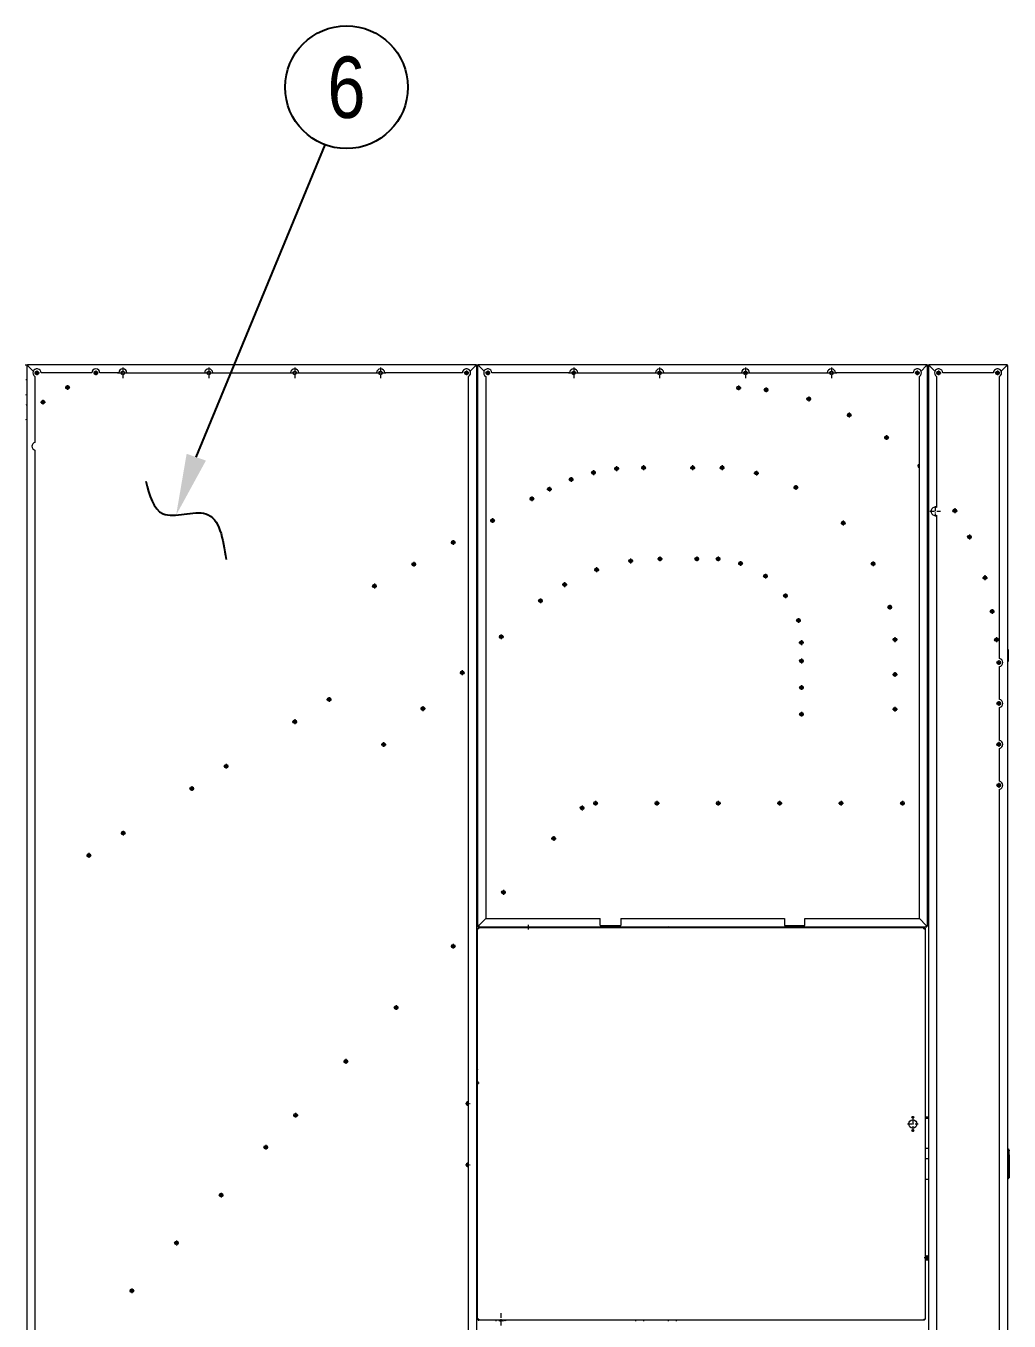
# Model space of a CAD drawing. Header units: millimetres. Extents: x -17070 to 45188, y -291348 to 34911.
# Drawn here: x 28873 to 31277, y 22561 to 25727 of the extents above; entities that cross this region are included whole.
import ezdxf
from ezdxf.enums import TextEntityAlignment as Align

# ---------------------------------------------------------------- set-up
doc = ezdxf.new("R2010")
doc.units = ezdxf.units.MM
doc.linetypes.add('DASHDOT', pattern=[18.5, 12, -3, 0.5, -3])
doc.layers.add('냉각탑_dim', color=1, linetype='Continuous')
doc.layers.add('냉각탑_text', color=3, linetype='Continuous')
doc.styles.get("Standard").update_dxf_attribs({"font": 'arial.ttf'})

# ---------------------------------------------------------------- blocks, each defined once
blk = doc.blocks.new('1')
at = {"color": 7, "lineweight": 20, "ltscale": 0.132499}
blk.add_line((28871.7, 24898.8), (28877, 24898.8), dxfattribs=at)
at = {"color": 7, "lineweight": 20, "ltscale": 0.0375}
for p, q in [((28875.4, 24897.2), (28875.4, 24895.7)), ((28878.5, 24898.8), (28877, 24898.8)), ((28877, 24895.7), (28877, 24897.2)), ((28877, 24897.2), (28878.5, 24897.2)), ((28878.5, 24895.7), (28878.5, 24897.2)), ((29973.8, 24898.8), (29972.3, 24898.8)), ((29972.3, 24897.2), (29973.8, 24897.2)), ((29973.8, 24897.2), (29973.8, 24895.7)), ((29975.4, 24895.7), (29975.4, 24897.2)), ((29977.4, 24897.2), (29977.4, 24895.7)), ((29980.5, 24898.8), (29979, 24898.8)), ((29979, 24895.7), (29979, 24897.2)), ((29979, 24897.2), (29980.5, 24897.2)), ((29980.5, 24895.7), (29980.5, 24897.2)), ((31075.8, 24898.8), (31074.3, 24898.8)), ((31074.3, 24897.2), (31075.8, 24897.2)), ((31075.8, 24897.2), (31075.8, 24895.7)), ((31077.4, 24895.7), (31077.4, 24897.2)), ((31079.4, 24897.2), (31079.4, 24895.7)), ((31082.5, 24898.8), (31081, 24898.8)), ((31081, 24895.7), (31081, 24897.2)), ((31081, 24897.2), (31082.5, 24897.2)), ((31082.5, 24895.7), (31082.5, 24897.2)), ((31271.8, 24898.8), (31270.3, 24898.8)), ((31270.3, 24897.2), (31271.8, 24897.2)), ((31271.8, 24897.2), (31271.8, 24895.7)), ((31273.4, 24895.7), (31273.4, 24897.2)), ((29977.4, 23527.9), (29977.4, 23526.4)), ((29980.5, 23527.9), (29979, 23527.9)), ((29979, 23526.4), (29979, 23527.9)), ((29980.5, 23526.4), (29979, 23526.4)), ((29980.5, 23527.9), (29980.5, 23526.4)), ((31074.3, 23527.9), (31075.8, 23527.9)), ((31075.8, 23526.4), (31074.3, 23526.4)), ((31075.8, 23527.9), (31075.8, 23526.4)), ((31077.4, 23526.4), (31077.4, 23527.9)), ((29977.4, 23521.2), (29977.4, 23519.7)), ((29979, 23524.8), (29980.5, 23524.8)), ((29979, 23522.8), (29980.5, 23522.8)), ((29979, 23521.2), (29979, 23519.7)), ((29979, 23521.2), (29980.5, 23521.2)), ((31069.8, 23522.8), (31068.3, 23522.8)), ((31069.8, 23521.2), (31068.3, 23521.2)), ((31069.8, 23521.2), (31069.8, 23519.7)), ((31071.4, 23521.2), (31071.4, 23519.7)), ((31074.3, 23524.8), (31075.8, 23524.8)), ((29977.4, 22564.4), (29977.4, 22565.9)), ((29979, 22564.4), (29979, 22565.9)), ((29979, 22564.4), (29980.5, 22564.4)), ((29979, 22562.8), (29980.5, 22562.8)), ((31069.8, 22564.4), (31068.3, 22564.4)), ((31069.8, 22562.8), (31068.3, 22562.8)), ((31069.8, 22564.4), (31069.8, 22565.9)), ((31071.4, 22564.4), (31071.4, 22565.9))]:
    blk.add_line(p, q, dxfattribs=at)
at = {"color": 7, "lineweight": 20, "ltscale": 0.04}
for p, q in [((28875.4, 24897.2), (28877, 24897.2)), ((28875.4, 24895.7), (28877, 24895.7)), ((28877, 24898.8), (28877, 24897.2)), ((28878.5, 24898.8), (28878.5, 24897.2)), ((29972.3, 24898.8), (29972.3, 24897.2)), ((29973.8, 24898.8), (29973.8, 24897.2)), ((29975.4, 24897.2), (29973.8, 24897.2)), ((29975.4, 24895.7), (29973.8, 24895.7)), ((29977.4, 24897.2), (29979, 24897.2)), ((29977.4, 24895.7), (29979, 24895.7)), ((29979, 24898.8), (29979, 24897.2)), ((29980.5, 24898.8), (29980.5, 24897.2)), ((31074.3, 24898.8), (31074.3, 24897.2)), ((31075.8, 24898.8), (31075.8, 24897.2)), ((31077.4, 24897.2), (31075.8, 24897.2)), ((31077.4, 24895.7), (31075.8, 24895.7)), ((31079.4, 24897.2), (31081, 24897.2)), ((31079.4, 24895.7), (31081, 24895.7)), ((31081, 24898.8), (31081, 24897.2)), ((31082.5, 24898.8), (31082.5, 24897.2)), ((31270.3, 24898.8), (31270.3, 24897.2)), ((31271.8, 24898.8), (31271.8, 24897.2)), ((31273.4, 24897.2), (31271.8, 24897.2)), ((31273.4, 24895.7), (31271.8, 24895.7)), ((31273.4, 24174.3), (31275, 24174.3)), ((29977.4, 23527.9), (29979, 23527.9)), ((29977.4, 23526.4), (29979, 23526.4)), ((29979, 23524.8), (29979, 23526.4)), ((29980.5, 23524.8), (29980.5, 23526.4)), ((31074.3, 23524.8), (31074.3, 23526.4)), ((31077.4, 23527.9), (31075.8, 23527.9)), ((31077.4, 23526.4), (31075.8, 23526.4)), ((31075.8, 23524.8), (31075.8, 23526.4)), ((29977.4, 23521.2), (29979, 23521.2)), ((29979, 23522.8), (29979, 23521.2)), ((31069.8, 23522.8), (31069.8, 23521.2)), ((31071.4, 23521.2), (31069.8, 23521.2)), ((29977.4, 22564.4), (29979, 22564.4)), ((29979, 22562.8), (29979, 22564.4)), ((31069.8, 22562.8), (31069.8, 22564.4)), ((31071.4, 22564.4), (31069.8, 22564.4))]:
    blk.add_line(p, q, dxfattribs=at)
at = {"color": 7, "lineweight": 20}
for p, q in [((28875.4, 24895.7), (28875.4, 21853.9)), ((29972.3, 24898.8), (28878.5, 24898.8)), ((29975.4, 21853.9), (29975.4, 24895.7)), ((29977.4, 24895.7), (29977.4, 23527.9)), ((31074.3, 24898.8), (29980.5, 24898.8)), ((31077.4, 23527.9), (31077.4, 24895.7)), ((31079.4, 24895.7), (31079.4, 21853.9)), ((31270.3, 24898.8), (31082.5, 24898.8)), ((31273.4, 21853.9), (31273.4, 24895.7)), ((28895.4, 24870.1), (28895.4, 24708.9)), ((29034.4, 24878.8), (28910.4, 24878.8)), ((29100.4, 24878.8), (29054.4, 24878.8)), ((29120.4, 24878.8), (29310.4, 24878.8)), ((29330.4, 24878.8), (29520.4, 24878.8)), ((29540.4, 24878.8), (29730.4, 24878.8)), ((29940.4, 24878.8), (29750.4, 24878.8)), ((29955.4, 21870.8), (29955.4, 24870.1)), ((29997.4, 24870.1), (29997.4, 23544.8)), ((30202.4, 24878.8), (30012.4, 24878.8)), ((30222.4, 24878.8), (30412.4, 24878.8)), ((30432.4, 24878.8), (30622.4, 24878.8)), ((30642.4, 24878.8), (30832.4, 24878.8)), ((31042.4, 24878.8), (30852.4, 24878.8)), ((31057.4, 23544.8), (31057.4, 24870.1)), ((31099.4, 24870.1), (31099.4, 24549.7)), ((31238.4, 24878.8), (31114.4, 24878.8)), ((31253.4, 24180.5), (31253.4, 24870.1)), ((28895.4, 24689.7), (28895.4, 22373.6)), ((31099.4, 24531.1), (31099.4, 21870.8)), ((31275, 24174.3), (31275, 24201.2)), ((31253.4, 24080.5), (31253.4, 24160.9)), ((31253.4, 23980.5), (31253.4, 24060.9)), ((31253.4, 23880.5), (31253.4, 23960.9)), ((31253.4, 21870.8), (31253.4, 23860.9)), ((29997.4, 23544.8), (29980.5, 23527.9)), ((29980.5, 23527.9), (29997.4, 23544.8)), ((29997.4, 23544.8), (30277.4, 23544.8)), ((30277.4, 23527.9), (30327.4, 23527.9)), ((30327.4, 23544.8), (30727.4, 23544.8)), ((30727.4, 23527.9), (30777.4, 23527.9)), ((30777.4, 23544.8), (31057.4, 23544.8)), ((31057.4, 23544.8), (31074.3, 23527.9)), ((31074.3, 23527.9), (31057.4, 23544.8)), ((29977.4, 22565.9), (29977.4, 23519.7)), ((29980.5, 23524.8), (31074.3, 23524.8)), ((29980.5, 23522.8), (31068.3, 23522.8)), ((31071.4, 23519.7), (31071.4, 22565.9)), ((29977.4, 23196.7), (29977.4, 23289.7)), ((31273.5, 22979.4), (31273.5, 22910.8)), ((31276.7, 22967.6), (31276.7, 22922.6)), ((29977.4, 22766.7), (29977.4, 22859.7)), ((31068.3, 22562.8), (29980.5, 22562.8))]:
    blk.add_line(p, q, dxfattribs=at)
at = {"color": 7, "lineweight": 20, "ltscale": 0.0775}
for p, q in [((28878.5, 24895.7), (28875.4, 24895.7)), ((29972.3, 24895.7), (29972.3, 24898.8)), ((29972.3, 24895.7), (29975.4, 24895.7)), ((29980.5, 24895.7), (29977.4, 24895.7)), ((31074.3, 24895.7), (31074.3, 24898.8)), ((31074.3, 24895.7), (31077.4, 24895.7)), ((31082.5, 24895.7), (31079.4, 24895.7)), ((31270.3, 24895.7), (31270.3, 24898.8)), ((31270.3, 24895.7), (31273.4, 24895.7)), ((31074.3, 23527.9), (31074.3, 23524.8)), ((29980.5, 23519.7), (29977.4, 23519.7)), ((29980.5, 23519.7), (29980.5, 23522.8)), ((31068.3, 23519.7), (31068.3, 23522.8)), ((31068.3, 23519.7), (31071.4, 23519.7)), ((29980.5, 22565.9), (29977.4, 22565.9)), ((29980.5, 22565.9), (29980.5, 22562.8)), ((31068.3, 22565.9), (31068.3, 22562.8)), ((31068.3, 22565.9), (31071.4, 22565.9))]:
    blk.add_line(p, q, dxfattribs=at)
at = {"color": 7, "lineweight": 20, "ltscale": 0.45204}
for p, q in [((28891.3, 24882.9), (28878.5, 24895.7)), ((28891.3, 24882.9), (28878.5, 24895.7)), ((29959.5, 24882.9), (29972.3, 24895.7)), ((29959.5, 24882.9), (29972.3, 24895.7)), ((29993.3, 24882.9), (29980.5, 24895.7)), ((29993.3, 24882.9), (29980.5, 24895.7)), ((31061.5, 24882.9), (31074.3, 24895.7)), ((31061.5, 24882.9), (31074.3, 24895.7)), ((31095.3, 24882.9), (31082.5, 24895.7)), ((31095.3, 24882.9), (31082.5, 24895.7)), ((31257.5, 24882.9), (31270.3, 24895.7)), ((31257.5, 24882.9), (31270.3, 24895.7))]:
    blk.add_line(p, q, dxfattribs=at)
at = {"color": 7, "linetype": 'DASHDOT', "lineweight": 20}
for p, q in [((29110.4, 24891.8), (29110.4, 24865.8)), ((29320.4, 24891.8), (29320.4, 24865.8)), ((29530.4, 24891.8), (29530.4, 24865.8)), ((29740.4, 24891.8), (29740.4, 24865.8)), ((30212.4, 24891.8), (30212.4, 24865.8)), ((30422.4, 24891.8), (30422.4, 24865.8)), ((30632.4, 24891.8), (30632.4, 24865.8)), ((30842.4, 24891.8), (30842.4, 24865.8)), ((29097.4, 24878.8), (29123.4, 24878.8)), ((29307.4, 24878.8), (29333.4, 24878.8)), ((29517.4, 24878.8), (29543.4, 24878.8)), ((29727.4, 24878.8), (29753.4, 24878.8)), ((30199.4, 24878.8), (30225.4, 24878.8)), ((30409.4, 24878.8), (30435.4, 24878.8)), ((30619.4, 24878.8), (30645.4, 24878.8)), ((30829.4, 24878.8), (30855.4, 24878.8)), ((31082.7, 24540.4), (31108.7, 24540.4)), ((31095.7, 24553.4), (31095.7, 24527.4)), ((31041.4, 23055.8), (31041.4, 23029.8)), ((31028.4, 23042.8), (31054.4, 23042.8)), ((30034.3, 22580.5), (30034.3, 22548)), ((30018, 22564.2), (30050.5, 22564.2))]:
    blk.add_line(p, q, dxfattribs=at)
at = {"color": 7, "lineweight": 20, "ltscale": 0.129999}
for p, q in [((29973.8, 24898.8), (29979, 24898.8)), ((31075.8, 24898.8), (31081, 24898.8))]:
    blk.add_line(p, q, dxfattribs=at)
at = {"color": 7, "lineweight": 20, "ltscale": 0.05}
for p, q in [((28875.4, 24861.9), (28873.4, 24861.9)), ((28875.4, 24861.9), (28873.4, 24861.9)), ((29975.4, 24857.3), (29977.4, 24857.3)), ((29975.4, 24857.3), (29977.4, 24857.3)), ((31077.4, 24858.8), (31079.4, 24858.8)), ((29977.4, 24853.7), (29975.4, 24853.7)), ((31077.4, 24044), (31079.4, 24044)), ((31079.4, 23897.8), (31077.4, 23897.8)), ((31077.4, 23849.4), (31079.4, 23849.4)), ((31077.4, 23847.8), (31079.4, 23847.8)), ((31077.4, 23805.8), (31079.4, 23805.8)), ((31077.4, 23805.8), (31079.4, 23805.8)), ((31077.4, 23792.4), (31079.4, 23792.4)), ((31079.4, 23779), (31077.4, 23779)), ((31079.4, 23777.4), (31077.4, 23777.4)), ((31077.4, 23692.4), (31079.4, 23692.4)), ((31079.4, 23679), (31077.4, 23679)), ((31079.4, 23677.4), (31077.4, 23677.4)), ((31079.4, 23675.8), (31077.4, 23675.8)), ((31079.4, 23672.8), (31077.4, 23672.8)), ((31079.4, 23657.8), (31077.4, 23657.8)), ((31079.4, 23587.8), (31077.4, 23587.8)), ((31077.4, 23572.8), (31079.4, 23572.8)), ((29977.4, 22982.6), (29975.4, 22982.6)), ((29977.4, 22957.6), (29975.4, 22957.6)), ((29975.4, 22907.6), (29977.4, 22907.6)), ((30363.6, 22562.8), (30363.6, 22560.8)), ((30383.6, 22560.8), (30383.6, 22562.8)), ((30443.6, 22562.8), (30443.6, 22560.8)), ((30463.6, 22560.8), (30463.6, 22562.8))]:
    blk.add_line(p, q, dxfattribs=at)
at = {"color": 7, "linetype": 'DASHDOT', "lineweight": 20, "ltscale": 0.292499}
for p, q in [((28894.6, 24878.8), (28906.3, 24878.8)), ((29038.6, 24878.8), (29050.3, 24878.8)), ((29944.6, 24878.8), (29956.3, 24878.8)), ((29996.6, 24878.8), (30008.3, 24878.8)), ((31046.6, 24878.8), (31058.3, 24878.8)), ((31098.6, 24878.8), (31110.3, 24878.8)), ((31242.6, 24878.8), (31254.3, 24878.8)), ((28969.4, 24843.3), (28981.1, 24843.3)), ((28975.2, 24849.2), (28975.2, 24837.5)), ((30609.8, 24842.2), (30621.5, 24842.2)), ((30615.6, 24848.1), (30615.6, 24836.4)), ((30677, 24837.4), (30688.7, 24837.4)), ((30682.9, 24843.2), (30682.9, 24831.5)), ((30781.1, 24815.1), (30792.8, 24815.1)), ((30787, 24820.9), (30787, 24809.2)), ((30880.1, 24775.8), (30891.8, 24775.8)), ((30886, 24781.7), (30886, 24770)), ((30971.3, 24720.8), (30983, 24720.8)), ((30977.1, 24726.6), (30977.1, 24714.9)), ((30255, 24635.1), (30266.7, 24635.1)), ((30260.8, 24640.9), (30260.8, 24629.2)), ((30311.6, 24644.7), (30323.3, 24644.7)), ((30317.4, 24650.5), (30317.4, 24638.8)), ((30377.4, 24647.1), (30389.1, 24647.1)), ((30383.2, 24652.9), (30383.2, 24641.2)), ((30497.4, 24647.1), (30509.1, 24647.1)), ((30503.2, 24652.9), (30503.2, 24641.2)), ((30569.4, 24647.1), (30581.1, 24647.1)), ((30575.2, 24652.9), (30575.2, 24641.2)), ((30653.1, 24633.9), (30664.8, 24633.9)), ((30658.9, 24639.7), (30658.9, 24628)), ((30206, 24624.3), (30206, 24612.6)), ((30755.6, 24604.5), (30755.6, 24592.8)), ((30104.5, 24571.1), (30116.2, 24571.1)), ((30110.3, 24576.9), (30110.3, 24565.2)), ((30147.1, 24594.7), (30158.8, 24594.7)), ((30152.9, 24600.5), (30152.9, 24588.8)), ((30749.8, 24598.7), (30761.5, 24598.7)), ((31138.2, 24542), (31149.9, 24542)), ((31144.1, 24547.8), (31144.1, 24536.1)), ((30008.3, 24517.8), (30020, 24517.8)), ((30865.4, 24511.8), (30877.1, 24511.8)), ((31174.1, 24477.7), (31185.8, 24477.7)), ((31179.9, 24483.6), (31179.9, 24471.9)), ((29912.1, 24464.3), (29923.8, 24464.3)), ((29821.4, 24417), (29821.4, 24405.3)), ((30345.9, 24419), (30357.6, 24419)), ((30351.7, 24424.8), (30351.7, 24413.1)), ((30417.6, 24424.2), (30429.3, 24424.2)), ((30423.4, 24430), (30423.4, 24418.3)), ((30507.6, 24424.2), (30519.3, 24424.2)), ((30513.4, 24430), (30513.4, 24418.3)), ((30559.6, 24424.2), (30571.3, 24424.2)), ((30565.4, 24430), (30565.4, 24418.3)), ((30614.4, 24413.1), (30626.1, 24413.1)), ((30620.2, 24418.9), (30620.2, 24407.2)), ((30944.3, 24417.9), (30944.3, 24406.2)), ((29815.6, 24411.1), (29827.3, 24411.1)), ((30262.6, 24397.7), (30274.3, 24397.7)), ((30268.4, 24403.5), (30268.4, 24391.8)), ((30675.3, 24382), (30687, 24382)), ((30681.1, 24387.8), (30681.1, 24376.1)), ((30938.5, 24412.1), (30950.2, 24412.1)), ((31217.8, 24384.1), (31217.8, 24372.4)), ((29719.6, 24357.8), (29731.3, 24357.8)), ((30184.5, 24361.2), (30196.2, 24361.2)), ((30190.3, 24367), (30190.3, 24355.3)), ((31211.9, 24378.2), (31223.6, 24378.2)), ((30125.3, 24321.6), (30137, 24321.6)), ((30131.1, 24327.4), (30131.1, 24315.7)), ((30724.1, 24333.9), (30735.8, 24333.9)), ((30729.9, 24339.7), (30729.9, 24328)), ((30979.1, 24306.1), (30990.8, 24306.1)), ((30984.9, 24311.9), (30984.9, 24300.2)), ((31229.4, 24295.8), (31241.1, 24295.8)), ((30756.1, 24273.6), (30767.8, 24273.6)), ((30761.9, 24279.4), (30761.9, 24267.7)), ((30029.6, 24233.7), (30041.3, 24233.7)), ((30035.4, 24239.5), (30035.4, 24227.8)), ((30768.9, 24225.3), (30768.9, 24213.6)), ((30992, 24226.7), (31003.7, 24226.7)), ((30997.8, 24232.5), (30997.8, 24220.8)), ((31240, 24226.6), (31251.7, 24226.6)), ((30763.1, 24219.5), (30774.8, 24219.5)), ((30763.3, 24174.5), (30775, 24174.5)), ((30769.1, 24180.3), (30769.1, 24168.6)), ((31245.6, 24170.7), (31257.3, 24170.7)), ((31251.4, 24176.5), (31251.4, 24164.8)), ((29934.1, 24145.9), (29945.8, 24145.9)), ((29939.9, 24151.7), (29939.9, 24140)), ((30992, 24141.7), (31003.7, 24141.7)), ((30997.8, 24147.5), (30997.8, 24135.8)), ((30763.3, 24109.5), (30775, 24109.5)), ((30769.1, 24115.3), (30769.1, 24103.6)), ((29614.4, 24086.4), (29614.4, 24074.7)), ((31245.6, 24070.7), (31257.3, 24070.7)), ((31251.4, 24076.5), (31251.4, 24064.8)), ((29838.1, 24058.1), (29849.8, 24058.1)), ((29843.9, 24063.9), (29843.9, 24052.2)), ((30763.3, 24044.5), (30775, 24044.5)), ((30769.1, 24050.3), (30769.1, 24038.6)), ((30992, 24056.7), (31003.7, 24056.7)), ((30997.8, 24062.5), (30997.8, 24050.8)), ((29530.5, 24031.9), (29530.5, 24020.2)), ((29742.1, 23970.2), (29753.8, 23970.2)), ((29747.9, 23976.1), (29747.9, 23964.4)), ((31245.6, 23970.7), (31257.3, 23970.7)), ((31251.4, 23976.5), (31251.4, 23964.8)), ((29356.9, 23917.2), (29368.6, 23917.2)), ((29362.8, 23923), (29362.8, 23911.3)), ((31251.4, 23876.5), (31251.4, 23864.8)), ((29273, 23862.7), (29284.7, 23862.7)), ((31245.6, 23870.7), (31257.3, 23870.7)), ((30227.3, 23815.2), (30239, 23815.2)), ((30233.1, 23821), (30233.1, 23809.3)), ((30260.1, 23826.8), (30271.8, 23826.8)), ((30410.1, 23826.8), (30421.8, 23826.8)), ((30560.1, 23826.8), (30571.8, 23826.8)), ((30710.1, 23826.8), (30721.8, 23826.8)), ((30860.1, 23826.8), (30871.8, 23826.8)), ((31010.1, 23826.8), (31021.8, 23826.8)), ((29105.3, 23753.8), (29117, 23753.8)), ((29111.2, 23759.6), (29111.2, 23747.9)), ((30163.5, 23746.4), (30163.5, 23734.7)), ((29021.4, 23699.3), (29033.1, 23699.3)), ((29027.3, 23705.2), (29027.3, 23693.5)), ((30035, 23609), (30046.7, 23609)), ((30101.5, 23529.6), (30101.5, 23517.9)), ((30095.7, 23523.8), (30107.4, 23523.8)), ((29918, 23483.1), (29918, 23471.4)), ((29772.4, 23327.4), (29784.1, 23327.4)), ((29649.6, 23195.7), (29661.3, 23195.7)), ((29655.5, 23201.6), (29655.5, 23189.9)), ((29948, 23092.8), (29959.7, 23092.8)), ((29953.8, 23098.6), (29953.8, 23086.9)), ((29532.7, 23069.9), (29532.7, 23058.2)), ((29459.7, 22991.6), (29459.7, 22979.9)), ((29948, 22942.8), (29959.7, 22942.8)), ((29953.8, 22948.6), (29953.8, 22936.9)), ((29344.8, 22868.8), (29356.5, 22868.8)), ((29350.6, 22874.6), (29350.6, 22862.9)), ((29235.7, 22751.8), (29247.4, 22751.8)), ((29241.5, 22757.6), (29241.5, 22745.9)), ((31069.5, 22716.4), (31081.2, 22716.4)), ((31075.3, 22722.2), (31075.3, 22710.5)), ((29132.4, 22640.6), (29132.4, 22628.9)), ((29126.6, 22634.8), (29138.3, 22634.8))]:
    blk.add_line(p, q, dxfattribs=at)
at = {"color": 7, "linetype": 'DASHDOT', "lineweight": 20, "ltscale": 0.292505}
for p, q in [((28900.4, 24884.6), (28900.4, 24872.9)), ((29044.4, 24884.6), (29044.4, 24872.9)), ((29950.4, 24884.6), (29950.4, 24872.9)), ((30002.4, 24884.6), (30002.4, 24872.9)), ((31052.4, 24884.6), (31052.4, 24872.9)), ((31104.4, 24884.6), (31104.4, 24872.9)), ((31248.4, 24884.6), (31248.4, 24872.9)), ((28915.2, 24813.1), (28915.2, 24801.4)), ((30200.2, 24618.5), (30211.9, 24618.5)), ((30014.1, 24523.6), (30014.1, 24511.9)), ((30871.2, 24517.6), (30871.2, 24505.9)), ((29917.9, 24470.1), (29917.9, 24458.4)), ((29725.4, 24363.6), (29725.4, 24351.9)), ((31235.3, 24301.6), (31235.3, 24289.9)), ((31245.9, 24232.4), (31245.9, 24220.7)), ((29278.9, 23868.5), (29278.9, 23856.8)), ((30265.9, 23832.6), (30265.9, 23820.9)), ((30415.9, 23832.6), (30415.9, 23820.9)), ((30565.9, 23832.6), (30565.9, 23820.9)), ((30715.9, 23832.6), (30715.9, 23820.9)), ((30865.9, 23832.6), (30865.9, 23820.9)), ((31015.9, 23832.6), (31015.9, 23820.9)), ((30157.7, 23740.6), (30169.4, 23740.6)), ((29912.2, 23477.3), (29923.9, 23477.3))]:
    blk.add_line(p, q, dxfattribs=at)
at = {"color": 7, "lineweight": 20, "ltscale": 0.141421}
for p, q in [((30209.6, 24879.8), (30215.3, 24879.8)), ((30419.6, 24879.8), (30425.3, 24879.8))]:
    blk.add_line(p, q, dxfattribs=at)
at = {"color": 7, "lineweight": 20, "ltscale": 0.10198}
blk.add_line((30630.2, 24880.8), (30630.2, 24876.7), dxfattribs=at)
at = {"color": 7, "lineweight": 20, "ltscale": 0.149666}
blk.add_line((30632.2, 24881.8), (30632.2, 24875.8), dxfattribs=at)
at = {"color": 7, "lineweight": 20, "ltscale": 0.05832}
for p, q in [((28873.4, 24824.9), (28875.4, 24826.1)), ((28875.4, 24800.9), (28873.4, 24799.7)), ((28873.4, 24764.7), (28875.4, 24765.9))]:
    blk.add_line(p, q, dxfattribs=at)
at = {"color": 7, "lineweight": 20, "ltscale": 0.049991}
blk.add_line((29977.4, 24852.1), (29975.4, 24852.1), dxfattribs=at)
at = {"color": 7, "linetype": 'DASHDOT', "lineweight": 20, "ltscale": 0.292502}
for p, q in [((28909.4, 24807.3), (28921.1, 24807.3)), ((29608.5, 24080.6), (29620.2, 24080.6)), ((29524.6, 24026.1), (29536.3, 24026.1)), ((30040.8, 23614.8), (30040.8, 23603.1)), ((29778.2, 23333.2), (29778.2, 23321.5)), ((29526.9, 23064.1), (29538.6, 23064.1)), ((29453.9, 22985.8), (29465.6, 22985.8))]:
    blk.add_line(p, q, dxfattribs=at)
at = {"color": 7, "linetype": 'DASHDOT', "lineweight": 20, "ltscale": 0.195001}
for p, q in [((30257, 24635.1), (30264.8, 24635.1)), ((30260.9, 24639), (30260.9, 24631.2)), ((30313.6, 24644.7), (30321.4, 24644.7)), ((30379.3, 24647.1), (30387.1, 24647.1)), ((30383.2, 24651), (30383.2, 24643.2)), ((30499.3, 24647.1), (30507.1, 24647.1)), ((30503.2, 24651), (30503.2, 24643.2)), ((30571.3, 24647.1), (30579.1, 24647.1)), ((30575.2, 24651), (30575.2, 24643.2)), ((30655.1, 24633.9), (30662.9, 24633.9)), ((30659, 24637.8), (30659, 24630)), ((30202.2, 24618.5), (30210, 24618.5)), ((30206.1, 24622.4), (30206.1, 24614.6)), ((30755.6, 24602.6), (30755.6, 24594.8)), ((30106.5, 24571.1), (30114.3, 24571.1)), ((30149.1, 24594.7), (30156.9, 24594.7)), ((30153, 24598.6), (30153, 24590.8)), ((30751.7, 24598.7), (30759.5, 24598.7)), ((30010.3, 24517.8), (30018.1, 24517.8)), ((30014.2, 24521.7), (30014.2, 24513.9)), ((30867.3, 24511.8), (30875.1, 24511.8)), ((30871.2, 24515.7), (30871.2, 24507.9)), ((29918, 24468.4), (29918, 24460.6)), ((29821.7, 24415), (29821.7, 24407.2)), ((30347.5, 24419), (30355.3, 24419)), ((30351.4, 24422.9), (30351.4, 24415.1)), ((30419.1, 24424.2), (30426.9, 24424.2)), ((30423, 24428.1), (30423, 24420.3)), ((30509.1, 24424.2), (30516.9, 24424.2)), ((30513, 24428.1), (30513, 24420.3)), ((30561.1, 24424.2), (30568.9, 24424.2)), ((30565, 24428.1), (30565, 24420.3)), ((30615.9, 24413.1), (30623.7, 24413.1)), ((30619.8, 24417), (30619.8, 24409.2)), ((30944.3, 24416), (30944.3, 24408.2)), ((29817.8, 24411.1), (29825.6, 24411.1)), ((30264, 24397.7), (30271.8, 24397.7)), ((30267.9, 24401.6), (30267.9, 24393.8)), ((30677, 24382), (30684.8, 24382)), ((30680.9, 24385.9), (30680.9, 24378.1)), ((30940.4, 24412.1), (30948.2, 24412.1)), ((29721.6, 24357.8), (29729.4, 24357.8)), ((29725.5, 24361.7), (29725.5, 24353.9)), ((30186.2, 24361.2), (30194, 24361.2)), ((30127.4, 24321.5), (30135.2, 24321.5)), ((30131.3, 24325.4), (30131.3, 24317.6)), ((30725.7, 24333.9), (30733.5, 24333.9)), ((30729.6, 24337.8), (30729.6, 24330)), ((30985, 24310), (30985, 24302.2)), ((30757.6, 24273.6), (30765.4, 24273.6)), ((30761.5, 24277.5), (30761.5, 24269.7)), ((30031.6, 24233.7), (30039.4, 24233.7)), ((30035.5, 24237.6), (30035.5, 24229.8)), ((30768.5, 24223.4), (30768.5, 24215.6)), ((30993.9, 24226.7), (31001.7, 24226.7)), ((30997.8, 24230.6), (30997.8, 24222.8)), ((30764.6, 24219.5), (30772.4, 24219.5)), ((30768.8, 24178.4), (30768.8, 24170.6)), ((29939.7, 24149.8), (29939.7, 24142)), ((30993.9, 24141.7), (31001.7, 24141.7)), ((30997.8, 24145.6), (30997.8, 24137.8)), ((30768.8, 24113.4), (30768.8, 24105.6)), ((29839.9, 24058.1), (29847.7, 24058.1)), ((29843.8, 24062), (29843.8, 24054.2)), ((30768.8, 24048.4), (30768.8, 24040.6)), ((30993.9, 24056.7), (31001.7, 24056.7)), ((30997.8, 24060.6), (30997.8, 24052.8)), ((29744.1, 23970.2), (29751.9, 23970.2)), ((29748, 23974.1), (29748, 23966.3)), ((30229.2, 23815.2), (30237, 23815.2)), ((30233.1, 23819.1), (30233.1, 23811.3)), ((30262, 23826.8), (30269.8, 23826.8)), ((30412, 23826.8), (30419.8, 23826.8)), ((30562, 23826.8), (30569.8, 23826.8)), ((30712, 23826.8), (30719.8, 23826.8)), ((30862, 23826.8), (30869.8, 23826.8)), ((31012, 23826.8), (31019.8, 23826.8)), ((30159.7, 23740.6), (30167.5, 23740.6)), ((30036.9, 23608.9), (30044.7, 23608.9)), ((30040.8, 23612.8), (30040.8, 23605)), ((30101.5, 23527.7), (30101.5, 23519.9)), ((29914.2, 23477.3), (29922, 23477.3)), ((29918.1, 23481.2), (29918.1, 23473.4)), ((29778.2, 23331.3), (29778.2, 23323.5)), ((29528.8, 23064.1), (29536.6, 23064.1)), ((29532.7, 23068), (29532.7, 23060.2)), ((31071.5, 22714.7), (31079.3, 22714.7)), ((31075.4, 22718.6), (31075.4, 22710.8)), ((29128.5, 22634.8), (29136.3, 22634.8))]:
    blk.add_line(p, q, dxfattribs=at)
at = {"color": 7, "linetype": 'DASHDOT', "lineweight": 20, "ltscale": 0.194995}
for p, q in [((30317.5, 24648.6), (30317.5, 24640.8)), ((30110.4, 24575), (30110.4, 24567.2)), ((29914.1, 24464.5), (29921.9, 24464.5)), ((30190.1, 24365.1), (30190.1, 24357.3)), ((30981.1, 24306.1), (30988.9, 24306.1)), ((30764.9, 24174.5), (30772.7, 24174.5)), ((29935.8, 24145.9), (29943.6, 24145.9)), ((30764.9, 24109.5), (30772.7, 24109.5)), ((30764.9, 24044.5), (30772.7, 24044.5)), ((30265.9, 23830.7), (30265.9, 23822.9)), ((30415.9, 23830.7), (30415.9, 23822.9)), ((30565.9, 23830.7), (30565.9, 23822.9)), ((30715.9, 23830.7), (30715.9, 23822.9)), ((30865.9, 23830.7), (30865.9, 23822.9)), ((31015.9, 23830.7), (31015.9, 23822.9)), ((30163.6, 23744.5), (30163.6, 23736.7)), ((30097.6, 23523.8), (30105.4, 23523.8)), ((29774.3, 23327.4), (29782.1, 23327.4))]:
    blk.add_line(p, q, dxfattribs=at)
at = {"color": 7, "lineweight": 20, "ltscale": 0.068642}
for p, q in [((31077.4, 24660.5), (31079.4, 24658.7)), ((31079.4, 24603.7), (31077.4, 24605.6)), ((31077.4, 24605.6), (31079.4, 24603.7))]:
    blk.add_line(p, q, dxfattribs=at)
at = {"color": 7, "lineweight": 20, "ltscale": 0.057168}
for p, q in [((29977.4, 24520.3), (29975.4, 24519.2)), ((29977.4, 24474.6), (29975.4, 24473.4))]:
    blk.add_line(p, q, dxfattribs=at)
at = {"color": 7, "lineweight": 20, "ltscale": 0.067816}
blk.add_line((29975.4, 24205.8), (29977.4, 24207.6), dxfattribs=at)
at = {"color": 7, "lineweight": 20, "ltscale": 0.067817}
blk.add_line((29975.4, 24151.5), (29977.4, 24153.4), dxfattribs=at)
at = {"color": 7, "lineweight": 20, "ltscale": 0.148096}
blk.add_line((30765.9, 24044), (30771.8, 24044), dxfattribs=at)
at = {"color": 7, "lineweight": 20, "ltscale": 0.146137}
blk.add_line((30765.9, 24043.8), (30771.8, 24043.8), dxfattribs=at)
at = {"color": 7, "lineweight": 20, "ltscale": 0.073313}
blk.add_line((29977.4, 23571.8), (29975.4, 23569.6), dxfattribs=at)
at = {"color": 7, "lineweight": 20, "ltscale": 0.4225}
for p, q in [((30277.4, 23527.9), (30277.4, 23544.8)), ((30327.4, 23544.8), (30327.4, 23527.9)), ((30727.4, 23544.8), (30727.4, 23527.9)), ((30777.4, 23527.9), (30777.4, 23544.8))]:
    blk.add_line(p, q, dxfattribs=at)
at = {"color": 7, "lineweight": 20, "ltscale": 0.073314}
blk.add_line((29975.4, 23508), (29977.4, 23510.2), dxfattribs=at)
at = {"color": 7, "lineweight": 20, "ltscale": 0.068366}
blk.add_line((29989.2, 23522.8), (29991.1, 23524.8), dxfattribs=at)
at = {"color": 7, "lineweight": 20, "ltscale": 0.062607}
for p, q in [((30053.2, 23522.8), (30054.7, 23524.8)), ((30146.9, 23522.8), (30148.4, 23524.8)), ((30150.9, 23522.8), (30152.4, 23524.8))]:
    blk.add_line(p, q, dxfattribs=at)
at = {"color": 7, "lineweight": 20, "ltscale": 0.083082}
for p, q in [((29975.4, 23419.6), (29977.4, 23422.2)), ((29975.4, 23295.3), (29977.4, 23297.9)), ((29975.4, 23290), (29977.4, 23292.6))]:
    blk.add_line(p, q, dxfattribs=at)
at = {"color": 7, "linetype": 'DASHDOT', "lineweight": 20, "ltscale": 0.1625}
for p, q in [((29978, 23146.5), (29978, 23140)), ((29974.7, 23143.2), (29981.2, 23143.2))]:
    blk.add_line(p, q, dxfattribs=at)
at = {"color": 7, "linetype": 'DASHDOT', "lineweight": 20, "ltscale": 0.146246}
for p, q in [((31038.5, 23059), (31044.4, 23059)), ((31038.5, 23026.6), (31044.4, 23026.6))]:
    blk.add_line(p, q, dxfattribs=at)
at = {"color": 7, "lineweight": 20, "ltscale": 0.1125}
blk.add_line((31043.7, 23059), (31039.2, 23059), dxfattribs=at)
at = {"color": 7, "lineweight": 20, "ltscale": 0.07908}
blk.add_line((31043, 23057.4), (31039.8, 23057.4), dxfattribs=at)
blk.add_line((31043, 23057.4), (31039.8, 23057.4), dxfattribs=at)
at = {"color": 7, "linetype": 'DASHDOT', "lineweight": 20, "ltscale": 0.146249}
for p, q in [((31041.4, 23061.9), (31041.4, 23056.1)), ((31041.4, 23029.5), (31041.4, 23023.7))]:
    blk.add_line(p, q, dxfattribs=at)
at = {"color": 7, "lineweight": 20, "ltscale": 0.2}
for p, q in [((31079.4, 23059), (31071.4, 23059)), ((31079.4, 23057.4), (31071.4, 23057.4)), ((31079.4, 23057.4), (31071.4, 23057.4)), ((31079.4, 23055.8), (31071.4, 23055.8)), ((31079.4, 22982.6), (31071.4, 22982.6)), ((31079.4, 22957.6), (31071.4, 22957.6)), ((31071.4, 22907.6), (31079.4, 22907.6))]:
    blk.add_line(p, q, dxfattribs=at)
at = {"color": 7, "linetype": 'DASHDOT', "lineweight": 20, "ltscale": 0.194998}
for p, q in [((29459.8, 22989.7), (29459.8, 22981.9)), ((29455.9, 22985.8), (29463.7, 22985.8)), ((29346.7, 22868.8), (29354.5, 22868.8)), ((29350.6, 22872.7), (29350.6, 22864.9)), ((29237.6, 22751.8), (29245.4, 22751.8)), ((29241.5, 22755.7), (29241.5, 22747.9)), ((29132.4, 22638.7), (29132.4, 22630.9))]:
    blk.add_line(p, q, dxfattribs=at)
at = {"color": 7, "lineweight": 20, "ltscale": 0.002451}
for p, q in [((31273.4, 22982.6), (31273.5, 22982.6)), ((31273.5, 22907.6), (31273.4, 22907.6))]:
    blk.add_line(p, q, dxfattribs=at)
at = {"color": 7, "lineweight": 20, "ltscale": 0.002492}
for p, q in [((31273.4, 22979.4), (31273.5, 22979.4)), ((31273.5, 22910.8), (31273.4, 22910.8))]:
    blk.add_line(p, q, dxfattribs=at)
at = {"color": 7, "lineweight": 20, "ltscale": 0.01}
for p, q in [((31273.5, 22982.2), (31273.5, 22982.6)), ((31276.3, 22979.4), (31276.7, 22979.4)), ((31273.5, 22908), (31273.5, 22907.6)), ((31276.3, 22910.8), (31276.7, 22910.8))]:
    blk.add_line(p, q, dxfattribs=at)
at = {"color": 7, "lineweight": 20, "ltscale": 0.08}
for p, q in [((31276.7, 22967.6), (31273.5, 22967.6)), ((31276.7, 22922.6), (31273.5, 22922.6))]:
    blk.add_line(p, q, dxfattribs=at)
at = {"color": 7, "lineweight": 20, "ltscale": 0.04835}
blk.add_line((31276.7, 22979.4), (31276.7, 22977.4), dxfattribs=at)
at = {"color": 7, "lineweight": 20, "ltscale": 0.245}
for p, q in [((31276.7, 22967.6), (31276.7, 22977.4)), ((31276.7, 22922.6), (31276.7, 22912.8))]:
    blk.add_line(p, q, dxfattribs=at)
at = {"color": 7, "lineweight": 20, "ltscale": 0.048372}
blk.add_line((31276.7, 22912.7), (31276.7, 22910.8), dxfattribs=at)
at = {"color": 7, "lineweight": 20, "ltscale": 0.1}
for p, q in [((29977.4, 22681), (29975.4, 22684.5)), ((29977.4, 22674.6), (29975.4, 22678.1))]:
    blk.add_line(p, q, dxfattribs=at)
at = {"color": 7, "lineweight": 20, "ltscale": 0.057735}
for p, q in [((30043.2, 22560.8), (30042, 22562.8)), ((30046.9, 22560.8), (30045.7, 22562.8))]:
    blk.add_line(p, q, dxfattribs=at)
at = {"color": 7, "lineweight": 20}
for centre, radius in [((28900.4, 24878.8), 4.5), ((28900.4, 24878.8), 3), ((29044.4, 24878.8), 4.5), ((29044.4, 24878.8), 3), ((29110.4, 24878.8), 4.5), ((29110.4, 24878.8), 3), ((29320.4, 24878.8), 4.5), ((29320.4, 24878.8), 3), ((29530.4, 24878.8), 4.5), ((29530.4, 24878.8), 3), ((29740.4, 24878.8), 4.5), ((29740.4, 24878.8), 3), ((29950.4, 24878.8), 4.5), ((29950.4, 24878.8), 3), ((30002.4, 24878.8), 4.5), ((30002.4, 24878.8), 3), ((30212.4, 24878.8), 4.5), ((30212.4, 24878.8), 3), ((30422.4, 24878.8), 4.5), ((30422.4, 24878.8), 3), ((30632.4, 24878.8), 4.5), ((30632.4, 24878.8), 3), ((30842.4, 24878.8), 4.5), ((30842.4, 24878.8), 3), ((31052.4, 24878.8), 4.5), ((31052.4, 24878.8), 3), ((31104.4, 24878.8), 4.5), ((31104.4, 24878.8), 3), ((31248.4, 24878.8), 4.5), ((31248.4, 24878.8), 3), ((28975.2, 24843.3), 4.5), ((28975.2, 24843.3), 3), ((30615.6, 24842.2), 4.5), ((30615.6, 24842.2), 3), ((30682.9, 24837.4), 4.5), ((30682.9, 24837.4), 3), ((28915.2, 24807.3), 4.5), ((28915.2, 24807.3), 3), ((30787, 24815.1), 4.5), ((30787, 24815.1), 3), ((30886, 24775.8), 4.5), ((30886, 24775.8), 3), ((30977.1, 24720.8), 4.5), ((30977.1, 24720.8), 3), ((30260.8, 24635.1), 4.5), ((30260.9, 24635.1), 3), ((30317.4, 24644.7), 4.5), ((30317.5, 24644.7), 3), ((30383.2, 24647.1), 4.5), ((30383.2, 24647.1), 3), ((30503.2, 24647.1), 4.5), ((30503.2, 24647.1), 3), ((30575.2, 24647.1), 4.5), ((30575.2, 24647.1), 3), ((30658.9, 24633.9), 4.5), ((30659, 24633.9), 3), ((30206, 24618.5), 4.5), ((30206.1, 24618.5), 3), ((30755.6, 24598.7), 4.5), ((30110.3, 24571.1), 4.5), ((30110.4, 24571.1), 3), ((30152.9, 24594.7), 4.5), ((30153, 24594.7), 3), ((30755.6, 24598.7), 3), ((31144.1, 24542), 4.5), ((31144.1, 24542), 3), ((30014.1, 24517.8), 4.5), ((30014.2, 24517.8), 3), ((30871.2, 24511.8), 4.5), ((30871.2, 24511.8), 3), ((31179.9, 24477.7), 4.5), ((31179.9, 24477.7), 3), ((29917.9, 24464.3), 4.5), ((29918, 24464.5), 3), ((29821.4, 24411.1), 4.5), ((29821.7, 24411.1), 3), ((30351.7, 24419), 4.5), ((30351.4, 24419), 3), ((30423.4, 24424.2), 4.5), ((30423, 24424.2), 3), ((30513.4, 24424.2), 4.5), ((30513, 24424.2), 3), ((30565.4, 24424.2), 4.5), ((30565, 24424.2), 3), ((30620.2, 24413.1), 4.5), ((30619.8, 24413.1), 3), ((30944.3, 24412.1), 4.5), ((30944.3, 24412.1), 3), ((30268.4, 24397.7), 4.5), ((30267.9, 24397.7), 3), ((30681.1, 24382), 4.5), ((30680.9, 24382), 3), ((31217.8, 24378.2), 4.5), ((31217.8, 24378.2), 3), ((29725.4, 24357.8), 4.5), ((29725.5, 24357.8), 3), ((30190.3, 24361.2), 4.5), ((30190.1, 24361.2), 3), ((30131.1, 24321.6), 4.5), ((30131.3, 24321.5), 3), ((30729.9, 24333.9), 4.5), ((30729.6, 24333.9), 3), ((30984.9, 24306.1), 4.5), ((30985, 24306.1), 3), ((31235.3, 24295.8), 4.5), ((31235.3, 24295.8), 3), ((30761.9, 24273.6), 4.5), ((30761.5, 24273.6), 3), ((30035.4, 24233.7), 4.5), ((30035.5, 24233.7), 3), ((30768.9, 24219.5), 4.5), ((30768.5, 24219.5), 3), ((30997.8, 24226.7), 4.5), ((30997.8, 24226.7), 3), ((31245.9, 24226.6), 4.5), ((31245.9, 24226.6), 3), ((30769.1, 24174.5), 4.5), ((30768.8, 24174.5), 3), ((31251.4, 24170.7), 4.5), ((31251.4, 24170.7), 3), ((29939.9, 24145.9), 4.5), ((29939.7, 24145.9), 3), ((30997.8, 24141.7), 4.5), ((30997.8, 24141.7), 3), ((30769.1, 24109.5), 4.5), ((30768.8, 24109.5), 3), ((29614.4, 24080.6), 4.5), ((29614.4, 24080.6), 3), ((31251.4, 24070.7), 4.5), ((31251.4, 24070.7), 3), ((29843.9, 24058.1), 4.5), ((29843.8, 24058.1), 3), ((30769.1, 24044.5), 4.5), ((30768.8, 24044.5), 3), ((30997.8, 24056.7), 4.5), ((30997.8, 24056.7), 3), ((29530.5, 24026.1), 4.5), ((29530.5, 24026.1), 3), ((29747.9, 23970.2), 4.5), ((29748, 23970.2), 3), ((31251.4, 23970.7), 4.5), ((31251.4, 23970.7), 3), ((29362.8, 23917.2), 4.5), ((29362.8, 23917.2), 3), ((31251.4, 23870.7), 4.5), ((29278.9, 23862.7), 4.5), ((29278.9, 23862.7), 3), ((31251.4, 23870.7), 3), ((30233.1, 23815.2), 4.5), ((30233.1, 23815.2), 3), ((30265.9, 23826.8), 4.5), ((30265.9, 23826.8), 3), ((30415.9, 23826.8), 4.5), ((30415.9, 23826.8), 3), ((30565.9, 23826.8), 4.5), ((30565.9, 23826.8), 3), ((30715.9, 23826.8), 4.5), ((30715.9, 23826.8), 3), ((30865.9, 23826.8), 4.5), ((30865.9, 23826.8), 3), ((31015.9, 23826.8), 4.5), ((31015.9, 23826.8), 3), ((29111.2, 23753.8), 4.5), ((29111.2, 23753.8), 3), ((30163.5, 23740.6), 4.5), ((30163.6, 23740.6), 3), ((29027.3, 23699.3), 4.5), ((29027.3, 23699.3), 3), ((30040.8, 23609), 4.5), ((30040.8, 23608.9), 3), ((29918, 23477.3), 4.5), ((29918.1, 23477.3), 3), ((29778.2, 23327.4), 4.5), ((29778.2, 23327.4), 3), ((29655.5, 23195.7), 4.5), ((29655.5, 23195.7), 3), ((29532.7, 23064.1), 4.5), ((29532.7, 23064.1), 3), ((31041.4, 23042.8), 10), ((31041.4, 23059), 2.25), ((31041.4, 23026.6), 2.25), ((29459.7, 22985.8), 4.5), ((29459.8, 22985.8), 3), ((29350.6, 22868.8), 4.5), ((29350.6, 22868.8), 3), ((29241.5, 22751.8), 4.5), ((29241.5, 22751.8), 3), ((31075.4, 22714.7), 3), ((29132.4, 22634.8), 4.5), ((29132.4, 22634.8), 3)]:
    blk.add_circle(centre, radius, dxfattribs=at)
for centre, radius, start, end in [((28900.4, 24878.8), 10, 0, 240), ((29044.4, 24878.8), 10, 0.0003, 179.9997), ((29110.4, 24878.8), 10, 0, 180), ((29320.4, 24878.8), 10, 0, 180), ((29530.4, 24878.8), 10, 0, 180), ((29740.4, 24878.8), 10, 0, 180), ((29950.4, 24878.8), 10, 300, 180), ((30002.4, 24878.8), 10, 0, 240), ((30212.4, 24878.8), 10, 0, 180), ((30422.4, 24878.8), 10, 0, 180), ((30632.4, 24878.8), 10, 0, 180), ((30842.4, 24878.8), 10, 0, 180), ((31052.4, 24878.8), 10, 300, 180), ((31104.4, 24878.8), 10, 0, 240), ((31248.4, 24878.8), 10, 300, 180), ((31270.3, 24895.7), 1.5, 0, 90), ((31270.3, 24895.7), 3.1, 28.9393, 61.0608), ((28898.3, 24699.3), 10, 106.858, 253.142), ((31057.9, 24651.4), 4.5, 96.3763, 263.6237), ((31057.9, 24651.4), 3, 99.5905, 260.4095), ((30609.8, 24205.2), 655, 44.1996, 44.4499), ((30110, 24570.9), 3, 302.5181, 115.5428), ((31095.7, 24540.4), 10, 68.2844, 291.7156), ((30013.8, 24517.6), 3, 302.5181, 115.5428), ((29917.6, 24464.3), 3, 302.5181, 115.5428), ((29821.4, 24410.9), 3, 302.5181, 115.5428), ((29725.2, 24357.6), 3, 302.5181, 115.5428), ((31271.9, 24201.2), 3.1, 0, 61.0609), ((31251.4, 24170.7), 10, 281.5371, 78.4629), ((31251.4, 24070.7), 10, 281.5371, 78.4629), ((31251.4, 23970.7), 10, 281.5371, 78.4629), ((31251.4, 23870.7), 10, 281.5371, 78.4629), ((30101.5, 23523.8), 4.5, 167.1562, 192.8354), ((30101.5, 23523.8), 3, 160.5222, 199.4646), ((30101.5, 23523.8), 3, 340.5354, 19.4778), ((30101.5, 23523.8), 4.5, 347.1646, 12.8438), ((30329.2, 23524), 4.5, 170.212, 195.9287), ((30329.2, 23524), 3, 165.2257, 204.3088), ((30329.2, 23524), 3, 335.6912, 14.7743), ((30329.2, 23524), 4.5, 344.0713, 9.788), ((30445, 23519.8), 4.5, 41.6539, 138.3461), ((30445, 23519.8), 3, 85.5244, 94.4756), ((30419.7, 23057.4), 458, 164.9545, 165.9506), ((29978, 23143.2), 2.5, 103.1195, 256.8805), ((29953.8, 23092.8), 4.5, 69.1721, 290.8279), ((29953.8, 23092.8), 3, 57.7684, 302.2316), ((31271.5, 22977.4), 5.2, 0, 68.5651), ((29953.8, 22942.8), 4.5, 69.1721, 290.8279), ((29953.8, 22942.8), 3, 57.7684, 302.2316), ((31271.5, 22912.8), 5.2, 291.4349, 0), ((31075.4, 22714.7), 4.5, 25.0519, 150.6747), ((31075.4, 22714.7), 4.5, 209.3253, 334.9481), ((31075.3, 22716.4), 4.5, 252.0368, 289.6712), ((30034.3, 22564.2), 12.5, 186.6557, 196.0158), ((30034.3, 22564.2), 4.5, 198.78, 230.0302), ((30034.3, 22564.2), 3, 208.8738, 331.1262), ((30034.3, 22564.2), 4.5, 309.9701, 341.22)]:
    blk.add_arc(centre, radius, start, end, dxfattribs=at)
at = {"layer": '냉각탑_dim', "lineweight": -3}
blk.add_spline([(29166.3, 24614.2), (29208.6, 24534.5), (29313.2, 24534.5), (29363, 24422.6)], degree=3, dxfattribs=at)
blk.add_solid([(29313.5, 24664.5), (29240.6, 24531.1), (29266.3, 24681)], dxfattribs=at)

msp = doc.modelspace()

# ---------------------------------------------------------------- linework, layer by layer
at = {"layer": '냉각탑_dim', "linetype": 'ByBlock', "lineweight": -3}
msp.add_lwpolyline([(29289.9, 24672.7), (29604.9, 25436.4)], dxfattribs=at)
msp.add_circle((29657, 25577.1), 150, dxfattribs=at)

# ---------------------------------------------------------------- block references
msp.add_blockref('1', (0, 0))

# ---------------------------------------------------------------- texts
at = {"layer": '냉각탑_text', "width": 0.8}
msp.add_text('6', height=150, dxfattribs=at).set_placement((29657, 25577.1), align=Align.MIDDLE_CENTER)

doc.saveas('drawing.dxf')
